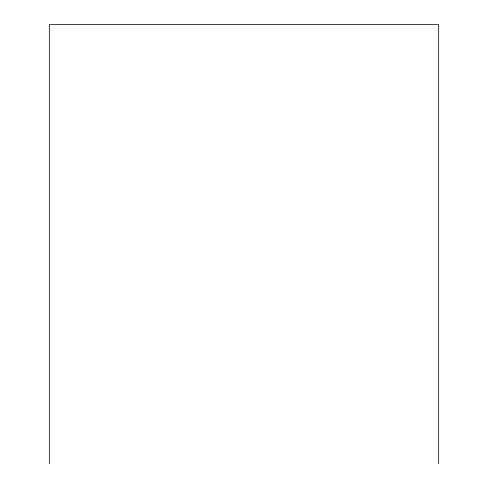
<?xml version="1.0" encoding="UTF-8"?>
<svg xmlns="http://www.w3.org/2000/svg" width="488" height="488" viewBox="0 0 488 488"><rect width="100%" height="100%" fill="white"/><g stroke="black" fill="none" stroke-linecap="round" stroke-linejoin="round"><path stroke-width="0.73" d="M438.352 463.6L438.352 24.4L49.648 24.4L49.648 463.6"/></g></svg>
